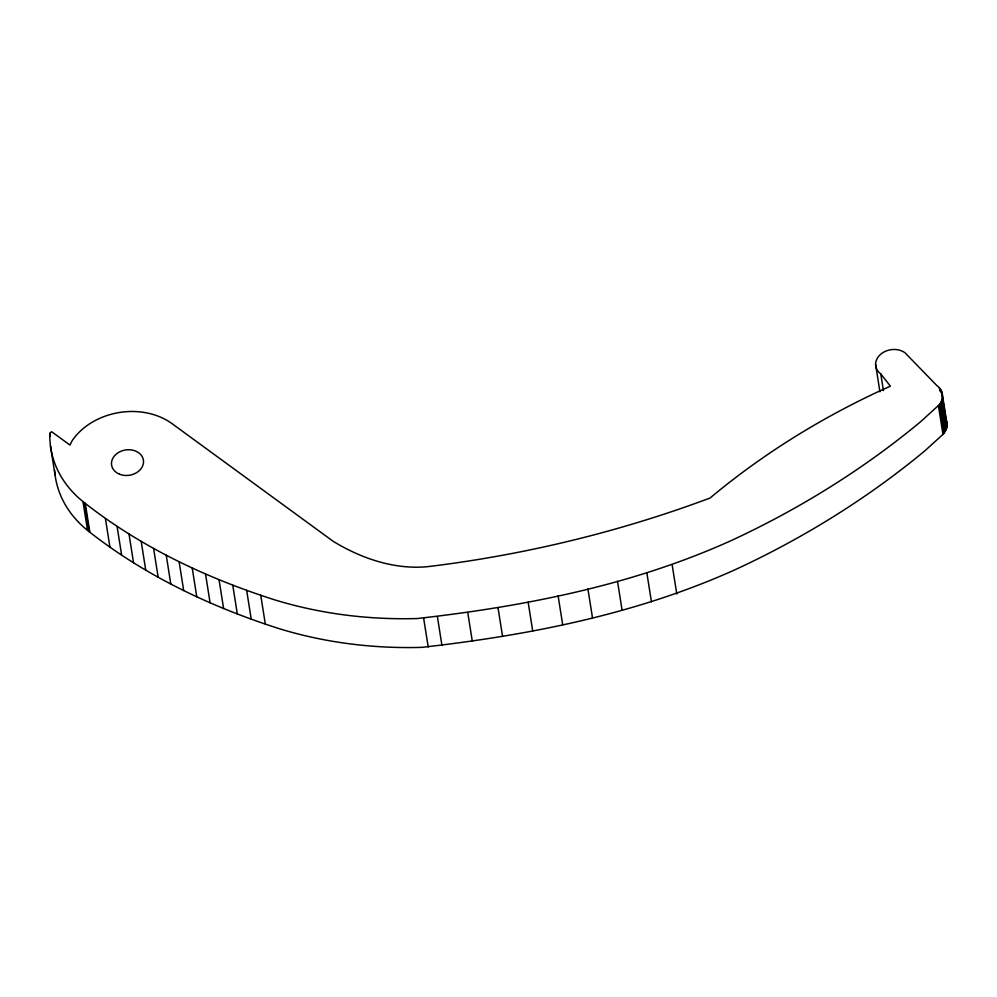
<?xml version="1.0" encoding="UTF-8"?>
<svg xmlns="http://www.w3.org/2000/svg" width="997" height="997" viewBox="0 0 997 997"><rect width="100%" height="100%" fill="white"/><g stroke="black" fill="none" stroke-linecap="round" stroke-linejoin="round"><path stroke-width="1.5" d="M54.548 469.786A124.799 99.139 -9 0 0 87.549 530.404L89.855 532.248C146.11 576.266 211.7 607.123 279.509 628.758A378.05 300.334 -9 0 0 421.918 647.352C529.93 635.139 638.728 613.728 738.116 568.34A786.795 625.044 -9 0 0 925.204 450.532L942.975 434.356C946.764 430.667 948.434 424.61 945.954 419.749M880.787 373.925L890.396 386.151L878.008 391.771A701.589 557.36 -9 0 0 710.038 498.039A986.008 783.293 -9 0 1 432.075 566.122C397.616 570.907 362.285 559.155 333.06 541.234L172.032 423.638A63.895 50.76 -9 0 0 72.108 440.736L69.977 445.086L51.632 431.726L49.85 433.284A124.799 99.139 -9 0 0 82.975 501.578L85.293 503.423C141.549 547.44 207.127 578.297 274.948 599.932A378.05 300.334 -9 0 0 417.357 618.526C525.369 606.313 634.167 584.903 733.543 539.514A786.795 625.044 -9 0 0 920.63 421.706L936.956 406.851C944.009 401.965 944.508 390.612 937.068 385.789L904.977 352.751A17.36 13.784 -9 0 0 880.55 354.359A17.36 13.784 -9 0 0 880.787 373.925L883.429 390.612M942.028 392.506L947.15 424.672M941.392 390.924L947.05 426.38M940.507 389.416L940.994 392.457M942.14 399.261L946.701 428.087M939.411 388.02L939.897 391.061M941.542 400.931L946.116 429.757M940.719 402.539L945.281 431.365M939.673 404.084L944.234 432.91M938.401 405.53L942.975 434.356M875.603 364.478L879.927 391.784M672.227 565.199L676.801 594.025M646.879 573.001L651.44 601.827M617.517 581.301L622.078 610.127M587.918 588.915L592.48 617.741M558.108 595.845L562.682 624.67M528.136 602.088L532.697 630.914M498.002 607.647L502.575 636.472M467.755 612.494L472.316 641.32M437.396 616.645L441.958 645.47M423.638 618.19L428.212 647.016M260.74 595.197L265.302 624.022M246.658 590.324L251.232 619.149M232.762 585.177L237.323 614.002M219.041 579.731L223.615 608.556M205.532 574.01L210.093 602.836M192.222 568.003L196.783 596.829M179.124 561.735L183.685 590.56M166.237 555.192L170.799 584.018M153.588 548.375L158.149 577.201M141.175 541.309L145.736 570.134M128.999 533.981L133.561 562.807M117.085 526.391L121.646 555.217M105.42 518.565L109.982 547.39M85.293 503.423L89.855 532.248M84.471 502.687L89.032 531.513M82.975 501.578L87.549 530.404M49.85 433.284L50.336 436.312M50.486 446.058L55.047 474.884M119.59 474.236A16.102 12.787 -9 0 0 143.531 461.586A16.102 12.787 -9 0 0 119.391 451.99A16.102 12.787 -9 0 0 119.59 474.236"/></g></svg>
